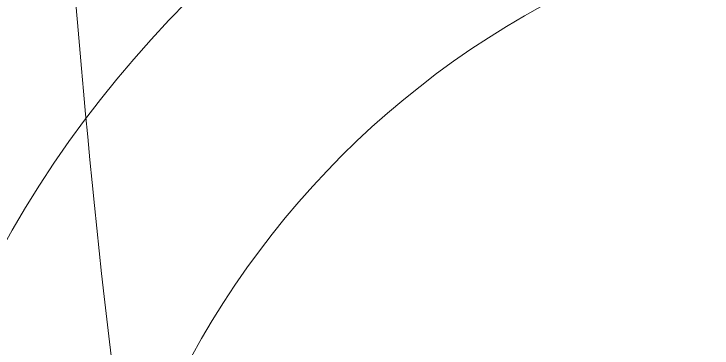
# Model space of a CAD drawing. Header units: millimetres. Extents: x 930469 to 1523124, y -120375 to 411163.
# Drawn here: x 1425119 to 1426078, y -40853 to -40394 of the extents above; entities that cross this region are included whole.
import ezdxf

# ---------------------------------------------------------------- set-up
doc = ezdxf.new("R2010")
doc.units = ezdxf.units.MM
doc.linetypes.add('HIDDEN', pattern=[0.75, 0.5, -0.25])
for name, color, linetype, lineweight in [('A-NET KHUAT', 8, 'HIDDEN', 0), ('A-NET THAY', 8, 'Continuous', 0), ('xr', 8, 'Continuous', 0)]:
    doc.layers.add(name, color=color, linetype=linetype, lineweight=lineweight)

# ---------------------------------------------------------------- blocks, each defined once
blk = doc.blocks.new('zzz')
at = {"layer": 'xr', "ltscale": 3}
for p, q in [((1236296.5, 20425.9), (1236359.4, 20431.4)), ((1236359.4, 20431.4), (1236422.3, 20436.7)), ((1236485.2, 20441.9), (1236422.3, 20436.7)), ((1236108.1, 20408.8), (1236170.9, 20414.6)), ((1236170.9, 20414.6), (1236233.7, 20420.3)), ((1236233.7, 20420.3), (1236296.5, 20425.9)), ((1235920, 20390.3), (1235982.7, 20396.6)), ((1235982.7, 20396.6), (1236045.4, 20402.8)), ((1236108.1, 20408.8), (1236045.4, 20402.8)), ((1235732.2, 20370.4), (1235794.8, 20377.2)), ((1235794.8, 20377.2), (1235857.4, 20383.8)), ((1235857.4, 20383.8), (1235920, 20390.3)), ((1235544.8, 20348.8), (1235607.2, 20356.2)), ((1235669.7, 20363.4), (1235607.2, 20356.2)), ((1235669.7, 20363.4), (1235732.2, 20370.4)), ((1235482.4, 20341.2), (1235544.8, 20348.8))]:
    blk.add_line(p, q, dxfattribs=at)

msp = doc.modelspace()

# ---------------------------------------------------------------- linework, layer by layer
at = {"layer": 'A-NET THAY', "ltscale": 3}
for radius in [1500, 1200]:
    msp.add_circle((1426417.73, -41437.41), radius, dxfattribs=at)

# ---------------------------------------------------------------- block references
at = {"layer": 'A-NET KHUAT', "xscale": 0.5, "yscale": 0.5, "zscale": 0.5, "rotation": 90}
msp.add_blockref('zzz', (1435424.69, -658616.87), dxfattribs=at)

doc.saveas('drawing.dxf')
